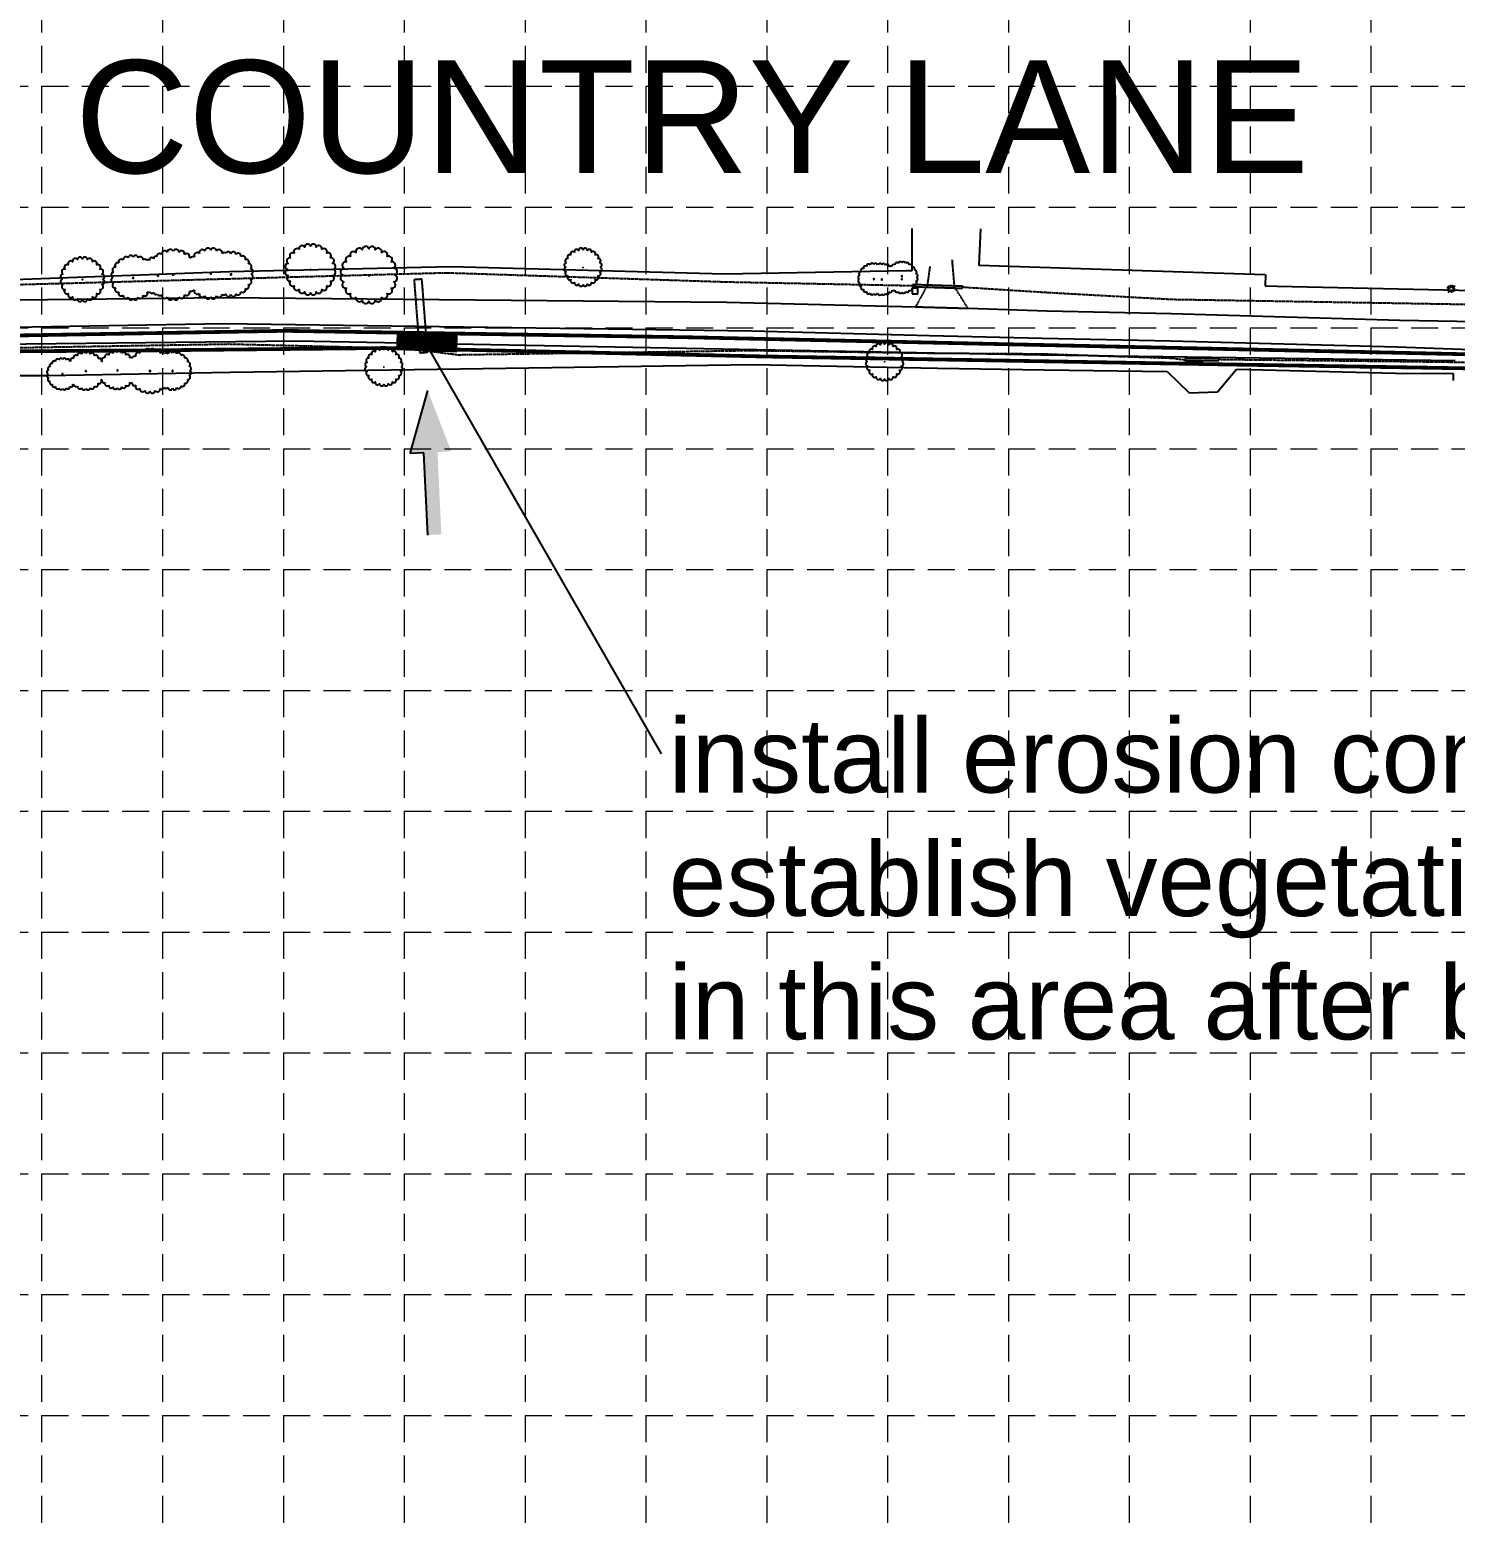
# Model space of a CAD drawing. Header units: inches. Extents: x 2602013 to 2607782, y 7036322 to 7039931.
# Drawn here: x 2603628 to 2604690, y 7037780 to 7038888 of the extents above; entities that cross this region are included whole.
import ezdxf

# ---------------------------------------------------------------- set-up
doc = ezdxf.new("R2010")
doc.units = ezdxf.units.IN
doc.header["$MEASUREMENT"] = 0
for name, pattern in [('DASHED', [0.8, 0.75, -0.05]), ('HIDDEN', [0.375, 0.25, -0.125]), ('SCREEK', [1.04, 0.9, -0.035, 0, -0.035, 0, -0.035, 0, -0.035])]:
    doc.linetypes.add(name, pattern=pattern)
for name, color, linetype in [('ARROWS', 252, 'Continuous'), ('DITCH', 7, 'SCREEK'), ('EASPH-PVMT', 7, 'Continuous'), ('EG-PVMT', 250, 'HIDDEN'), ('EPVMT', 8, 'DASHED'), ('EXSTSEW', 5, 'DASHED'), ('FENCE-CL', 252, 'CLF'), ('FENCEBW', 7, 'BWF'), ('GRID', 254, 'HIDDEN'), ('LIMITS OF DISTURBANCE', 1, 'HIDDEN'), ('PWAT', 4, 'Continuous'), ('SILT FENCE', 200, 'Continuous'), ('TREE', 250, 'Continuous'), ('TREET', 250, 'Continuous'), ('TREETXT', 7, 'Continuous')]:
    doc.layers.add(name, color=color, linetype=linetype)
doc.styles.get("Standard").update_dxf_attribs({"font": 'ARIAL.TTF'})
doc.linetypes.add('ASPH-E', pattern='A,0.45,-0.05,0.9,[138,ltypeshp.shx,S=0.013,R=0,X=0,Y=0],0.45', length=1.85)
doc.linetypes.add('ASPH-E2', pattern='A,0.45,-0.05,0.9,[138,ltypeshp.shx,S=-0.013,R=0,X=0,Y=0],0.45', length=1.85)
doc.linetypes.add('BWF', pattern='A,0.9,-0.05,[135,ltypeshp.shx,S=0.03,R=0,X=0,Y=0],-0.05', length=1)
doc.linetypes.add('CHAINLINK_2', pattern='A,0.75,-0.0325,[133,AECCLAND,S=0.0325,R=0,X=-0.0325,Y=0],-0.0325,0.5', length=1.315)
doc.linetypes.add('CLF', pattern='A,0.87,-0.04,[133,ltypeshp.shx,S=0.025,R=0,X=0,Y=0],-0.09', length=1)

# ---------------------------------------------------------------- blocks, each defined once
blk = doc.blocks.new('treet')
at = {"layer": 'TREET', "const_width": 0.5}
blk.add_lwpolyline([(-0.25, 0, 1), (0.25, 0, 1)], format="xyb", close=True, dxfattribs=at)
blk = doc.blocks.new('A$C33723172')
at = {"layer": 'ARROWS', "color": 7}
for p, q in [((11.14, 24.49), (5.46, 10.23)), ((7.83, 9.28), (0, 0)), ((5.46, 10.23), (7.83, 9.28))]:
    blk.add_line(p, q, dxfattribs=at)
for points in [[(11.14, 24.49), (8.77, 25.44), (5.46, 10.23), (3.08, 11.17)], [(0.7, 12.12), (7.83, 9.28), (0, 0), (7.83, 9.28)]]:
    blk.add_solid(points, dxfattribs=at)

msp = doc.modelspace()

# ---------------------------------------------------------------- linework, layer by layer
at = {"layer": 'DITCH'}
for p, q in [((2603597.7, 7038698), (2603775.9, 7038702.9)), ((2603775.9, 7038702.9), (2603901.6, 7038706.4)), ((2603901.6, 7038706.4), (2603938.5, 7038707.4)), ((2603938.5, 7038707.4), (2604146, 7038700.6)), ((2604146, 7038700.6), (2604285.6, 7038697.8)), ((2604322.9, 7038696.8), (2604329.3, 7038696.3)), ((2604329.3, 7038696.3), (2604386.3, 7038692.7)), ((2604386.3, 7038692.7), (2604478.8, 7038687.6)), ((2604478.8, 7038687.6), (2604702.6, 7038683.8)), ((2603450.9, 7038648.7), (2603776.2, 7038654.3)), ((2603776.2, 7038654.3), (2603908.6, 7038651.1)), ((2603908.6, 7038651.1), (2603947.4, 7038646.3)), ((2603947.4, 7038646.3), (2604166.1, 7038649.5)), ((2604166.1, 7038649.5), (2604301.2, 7038647.5)), ((2604301.2, 7038647.5), (2604381.4, 7038647)), ((2604381.4, 7038647), (2604478.2, 7038643.8)), ((2604478.2, 7038643.8), (2604488.5, 7038642.6)), ((2604513.8, 7038642.9), (2604515.5, 7038642.8)), ((2604515.5, 7038642.8), (2604645.7, 7038641.4)), ((2604645.7, 7038641.4), (2604756.2, 7038639.9))]:
    msp.add_line(p, q, dxfattribs=at)
at = {"layer": 'EASPH-PVMT', "linetype": 'ASPH-E2'}
for p, q in [((2603619.5, 7038687.2), (2603772.5, 7038688.9)), ((2603772.5, 7038688.9), (2604147.3, 7038685.4)), ((2604147.3, 7038685.4), (2604287.9, 7038682)), ((2604287.9, 7038682), (2604327, 7038680.9)), ((2604327, 7038680.9), (2604385.8, 7038679.1)), ((2604385.8, 7038679.1), (2604478.5, 7038677.1)), ((2604478.5, 7038677.1), (2604648.6, 7038672)), ((2604648.6, 7038672), (2604705.2, 7038671))]:
    msp.add_line(p, q, dxfattribs=at)
at = {"layer": 'EASPH-PVMT', "linetype": 'ASPH-E'}
for p, q in [((2603615.7, 7038666.9), (2603772.5, 7038669.6)), ((2603772.5, 7038669.6), (2604166, 7038664.2)), ((2604166, 7038664.2), (2604298.3, 7038660.6)), ((2604298.3, 7038660.6), (2604382.3, 7038658.7)), ((2604382.3, 7038658.7), (2604477.9, 7038656.6)), ((2604477.9, 7038656.6), (2604646.5, 7038652.1)), ((2604646.5, 7038652.1), (2604753.8, 7038648.2))]:
    msp.add_line(p, q, dxfattribs=at)
at = {"layer": 'EG-PVMT'}
for p, q in [((2604298.6, 7038712), (2604296.6, 7038697.7)), ((2604317, 7038696.8), (2604315.3, 7038716.9)), ((2604296.6, 7038697.7), (2604287.9, 7038682)), ((2604327, 7038680.9), (2604317, 7038696.8)), ((2604287.9, 7038682), (2604327, 7038680.9))]:
    msp.add_line(p, q, dxfattribs=at)
at = {"layer": 'EPVMT', "color": 7}
for p, q in [((2604289.6, 7038695.9), (2604285.4, 7038695.9)), ((2604285.4, 7038695.9), (2604285.4, 7038691.7)), ((2604285.4, 7038691.7), (2604289.6, 7038691.7)), ((2604289.6, 7038691.7), (2604289.6, 7038695.9))]:
    msp.add_line(p, q, dxfattribs=at)
at = {"layer": 'EXSTSEW'}
for p, q in [((2603914.7, 7038702.4), (2603920.3, 7038702.8)), ((2603918.9, 7038647.5), (2603914.7, 7038702.4)), ((2603924.5, 7038647.9), (2603920.3, 7038702.8)), ((2604285.6, 7038698.7), (2604322.9, 7038697.5)), ((2604285.6, 7038698.7), (2604285.6, 7038697)), ((2604285.6, 7038697), (2604322.9, 7038695.8)), ((2604322.9, 7038697.5), (2604322.9, 7038695.8)), ((2603924.5, 7038647.9), (2603918.9, 7038647.5)), ((2604488.4, 7038643.4), (2604513.8, 7038643.8)), ((2604488.5, 7038641.7), (2604488.4, 7038643.4)), ((2604513.8, 7038643.8), (2604513.8, 7038642)), ((2604488.5, 7038641.7), (2604513.8, 7038642))]:
    msp.add_line(p, q, dxfattribs=at)
at = {"layer": 'FENCE-CL', "linetype": 'CHAINLINK_2', "ltscale": 0.8}
for p, q in [((2604285.5, 7038709), (2604285.5, 7038740.4)), ((2604336.2, 7038740), (2604335, 7038713.1)), ((2604281.1, 7038709), (2604285.5, 7038709)), ((2604335, 7038713.1), (2604548, 7038706))]:
    msp.add_line(p, q, dxfattribs=at)
at = {"layer": 'FENCEBW'}
for p, q in [((2603777, 7038708.3), (2603942, 7038711.9)), ((2603942, 7038711.9), (2604145.6, 7038706.5)), ((2604145.6, 7038706.5), (2604281.1, 7038709)), ((2603594, 7038701.6), (2603777, 7038708.3)), ((2604548.6, 7038706), (2604548.4, 7038697.7)), ((2604548.4, 7038697.7), (2604557.2, 7038697.3)), ((2604557.2, 7038697.3), (2605063.4, 7038686.7)), ((2603641.4, 7038630.8), (2603777.8, 7038633.3)), ((2603777.8, 7038633.3), (2604017, 7038636.9)), ((2604017, 7038636.9), (2604166.4, 7038639.1)), ((2604166.4, 7038639.1), (2604304.6, 7038636.3)), ((2604304.6, 7038636.3), (2604383.7, 7038635)), ((2604383.7, 7038635), (2604475.4, 7038633.8)), ((2604475.4, 7038633.8), (2604491.7, 7038617.8)), ((2604512.8, 7038618.7), (2604527, 7038635.5)), ((2604527, 7038635.5), (2604645.3, 7038632.6)), ((2604645.3, 7038632.6), (2604688.3, 7038632.4)), ((2604688.3, 7038632.4), (2604688.4, 7038627.1)), ((2603452.8, 7038630.5), (2603641.4, 7038630.8)), ((2604491.7, 7038617.8), (2604512.8, 7038618.7))]:
    msp.add_line(p, q, dxfattribs=at)
at = {"layer": 'GRID', "color": 252, "linetype": 'HIDDEN', "lineweight": 0, "ltscale": 80}
for p, q in [((2603637.1, 7039836.3), (2603637.1, 7036685.9)), ((2603727.1, 7039836.3), (2603727.1, 7036685.9)), ((2603817.1, 7039836.3), (2603817.1, 7036685.9)), ((2603907.1, 7039836.3), (2603907.1, 7036685.9)), ((2603997.1, 7039836.3), (2603997.1, 7036685.9)), ((2604087.1, 7039836.3), (2604087.1, 7036685.9)), ((2604177.1, 7039836.3), (2604177.1, 7036685.9)), ((2604267.1, 7039836.3), (2604267.1, 7036685.9)), ((2604357.1, 7039836.3), (2604357.1, 7036685.9)), ((2604447.1, 7039836.3), (2604447.1, 7036685.9)), ((2604537.1, 7039836.3), (2604537.1, 7036685.9)), ((2604627.1, 7039836.3), (2604627.1, 7036685.9)), ((2602107.1, 7038846.3), (2607687.1, 7038846.3)), ((2602107.1, 7038756.3), (2607687.1, 7038756.3)), ((2602107.1, 7038666.3), (2607687.1, 7038666.3)), ((2602107.1, 7038576.3), (2607687.1, 7038576.3)), ((2602107.1, 7038486.3), (2607687.1, 7038486.3)), ((2602107.1, 7038396.3), (2607687.1, 7038396.3)), ((2602107.1, 7038306.3), (2607687.1, 7038306.3)), ((2602107.1, 7038216.3), (2607687.1, 7038216.3)), ((2602107.1, 7038126.3), (2607687.1, 7038126.3)), ((2602107.1, 7038036.3), (2607687.1, 7038036.3)), ((2602107.1, 7037946.3), (2607687.1, 7037946.3)), ((2602107.1, 7037856.3), (2607687.1, 7037856.3))]:
    msp.add_line(p, q, dxfattribs=at)
at = {"layer": 'LIMITS OF DISTURBANCE', "ltscale": 30, "const_width": 2.8}
for points in [[(2605500.9, 7038638.9), (2605008.9, 7038644.2), (2605006.6, 7038647.6), (2604974.7, 7038648.4), (2604967.5, 7038644.6), (2604783.6, 7038645.5), (2604782.1, 7038647.4), (2604752.9, 7038648.3), (2604750.5, 7038645.5), (2604118, 7038659.3), (2603818.1, 7038664.1), (2603491.5, 7038658.4)], [(2603258.4, 7038646.2), (2603723.4, 7038649.6), (2603892.1, 7038651.3), (2604174.9, 7038645), (2604523, 7038639), (2604756.3, 7038635.2), (2604759.2, 7038622.6), (2604779.1, 7038623.4), (2604779.9, 7038636.1), (2604974.1, 7038634.4), (2604981.3, 7038624.7), (2604999.8, 7038627.2), (2605009.1, 7038634.4), (2605499, 7038628.6)]]:
    msp.add_lwpolyline(points, dxfattribs=at)
at = {"layer": 'PWAT', "color": 4, "linetype": 'Continuous', "lineweight": 25}
for p, q in [((2602309.9, 7038639.2), (2603826.5, 7038656.7)), ((2603826.5, 7038656.7), (2604381.2, 7038646.1)), ((2604381.2, 7038646.1), (2604689.9, 7038642))]:
    msp.add_line(p, q, dxfattribs=at)
at = {"layer": 'TREE'}
for points in [[(2603854.4, 7038709.8, 0.836526), (2603853.8, 7038714.3, 0.836526), (2603852.1, 7038718.5, 0.836526), (2603849.4, 7038722, 0.836526), (2603845.8, 7038724.8, 0.836526), (2603841.6, 7038726.5, 0.832239), (2603837.3, 7038727.2, 0.832239), (2603832.9, 7038726.5, 0.836526), (2603828.8, 7038724.8, 0.836526), (2603825.2, 7038722, 0.836526), (2603822.4, 7038718.5, 0.836526), (2603820.7, 7038714.3, 0.836526), (2603820.1, 7038709.8, 0.836526), (2603820.7, 7038705.3, 0.836526), (2603822.4, 7038701.2, 0.836526), (2603825.2, 7038697.6, 0.836526), (2603828.8, 7038694.8, 0.836526), (2603832.9, 7038693.1, 0.832239), (2603837.3, 7038692.4, 0.832239), (2603841.6, 7038693.1, 0.836526), (2603845.8, 7038694.8, 0.836526), (2603849.4, 7038697.6, 0.836526), (2603852.1, 7038701.2, 0.836526), (2603853.8, 7038705.3, 0.836526)], [(2603900.1, 7038705.7, 0.836526), (2603899.4, 7038710.7, 0.836526), (2603897.5, 7038715.4, 0.836526), (2603894.4, 7038719.4, 0.836526), (2603890.3, 7038722.5, 0.836526), (2603885.6, 7038724.5, 0.832239), (2603880.8, 7038725.2, 0.832239), (2603875.9, 7038724.5, 0.836526), (2603871.2, 7038722.5, 0.836526), (2603867.2, 7038719.4, 0.836526), (2603864.1, 7038715.4, 0.836526), (2603862.2, 7038710.7, 0.836526), (2603861.5, 7038705.7, 0.836526), (2603862.2, 7038700.6, 0.836526), (2603864.1, 7038695.9, 0.836526), (2603867.2, 7038691.9, 0.836526), (2603871.2, 7038688.8, 0.836526), (2603875.9, 7038686.9, 0.832239), (2603880.8, 7038686.1, 0.832239), (2603885.6, 7038686.9, 0.836526), (2603890.3, 7038688.8, 0.836526), (2603894.4, 7038691.9, 0.836526), (2603897.5, 7038695.9, 0.836526), (2603899.4, 7038700.6, 0.836526)], [(2604053.1, 7038711.5, 0.836526), (2604052.7, 7038714.8, 0.836526), (2604051.4, 7038717.9, 0.836526), (2604049.3, 7038720.6, 0.836526), (2604046.6, 7038722.7, 0.836526), (2604043.5, 7038724, 0.832239), (2604040.3, 7038724.5, 0.832239), (2604037, 7038724, 0.836526), (2604033.9, 7038722.7, 0.836526), (2604031.2, 7038720.6, 0.836526), (2604029.1, 7038717.9, 0.836526), (2604027.8, 7038714.8, 0.836526), (2604027.4, 7038711.5, 0.836526), (2604027.8, 7038708.1, 0.836526), (2604029.1, 7038705, 0.836526), (2604031.2, 7038702.3, 0.836526), (2604033.9, 7038700.2, 0.836526), (2604037, 7038698.9, 0.832239), (2604040.3, 7038698.4, 0.832239), (2604043.5, 7038698.9, 0.836526), (2604046.6, 7038700.2, 0.836526), (2604049.3, 7038702.3, 0.836526), (2604051.4, 7038705, 0.836526), (2604052.7, 7038708.1, 0.836526)], [(2603682.5, 7038702.5, 0.836526), (2603682, 7038706.4, 0.836526), (2603680.5, 7038710.1, 0.836526), (2603678.1, 7038713.2, 0.836526), (2603674.9, 7038715.6, 0.836526), (2603671.3, 7038717.1, 0.832239), (2603667.5, 7038717.7, 0.832239), (2603663.7, 7038717.1, 0.836526), (2603660.1, 7038715.6, 0.836526), (2603656.9, 7038713.2, 0.836526), (2603654.5, 7038710.1, 0.836526), (2603653, 7038706.4, 0.836526), (2603652.5, 7038702.5, 0.836526), (2603653, 7038698.6, 0.836526), (2603654.5, 7038694.9, 0.836526), (2603656.9, 7038691.8, 0.836526), (2603660.1, 7038689.4, 0.836526), (2603663.7, 7038687.9, 0.832239), (2603667.5, 7038687.2, 0.832239), (2603671.3, 7038687.9, 0.836526), (2603674.9, 7038689.4, 0.836526), (2603678.1, 7038691.8, 0.836526), (2603680.5, 7038694.9, 0.836526), (2603682, 7038698.6, 0.836526)], [(2604277.7, 7038641.2, 0.836526), (2604277.3, 7038644.5, 0.836526), (2604276, 7038647.6, 0.836526), (2604273.9, 7038650.3, 0.836526), (2604271.3, 7038652.4, 0.836526), (2604268.1, 7038653.7, 0.832239), (2604264.9, 7038654.2, 0.832239), (2604261.6, 7038653.7, 0.836526), (2604258.5, 7038652.4, 0.836526), (2604255.8, 7038650.3, 0.836526), (2604253.8, 7038647.6, 0.836526), (2604252.5, 7038644.5, 0.836526), (2604252, 7038641.2, 0.836526), (2604252.5, 7038637.8, 0.836526), (2604253.8, 7038634.7, 0.836526), (2604255.8, 7038632, 0.836526), (2604258.5, 7038629.9, 0.836526), (2604261.6, 7038628.6, 0.832239), (2604264.9, 7038628.1, 0.832239), (2604268.1, 7038628.6, 0.836526), (2604271.3, 7038629.9, 0.836526), (2604273.9, 7038632, 0.836526), (2604276, 7038634.7, 0.836526), (2604277.3, 7038637.8, 0.836526)], [(2603904.8, 7038637.3, 0.836526), (2603904.3, 7038640.6, 0.836526), (2603903, 7038643.7, 0.836526), (2603901, 7038646.4, 0.836526), (2603898.3, 7038648.5, 0.836526), (2603895.2, 7038649.8, 0.832239), (2603891.9, 7038650.3, 0.832239), (2603888.7, 7038649.8, 0.836526), (2603885.5, 7038648.5, 0.836526), (2603882.9, 7038646.4, 0.836526), (2603880.8, 7038643.7, 0.836526), (2603879.5, 7038640.6, 0.836526), (2603879.1, 7038637.3, 0.836526), (2603879.5, 7038633.9, 0.836526), (2603880.8, 7038630.8, 0.836526), (2603882.9, 7038628.1, 0.836526), (2603885.5, 7038626, 0.836526), (2603888.7, 7038624.7, 0.832239), (2603891.9, 7038624.2, 0.832239), (2603895.2, 7038624.7, 0.836526), (2603898.3, 7038626, 0.836526), (2603901, 7038628.1, 0.836526), (2603903, 7038630.8, 0.836526), (2603904.3, 7038633.9, 0.836526)]]:
    msp.add_lwpolyline(points, format="xyb", close=True, dxfattribs=at)
msp.add_lwpolyline([(2604688, 7038697.7), (2604688, 7038697.7), (2604687.9, 7038697.7), (2604687.9, 7038697.5), (2604687.8, 7038697.4), (2604687.8, 7038697.2), (2604687.8, 7038697), (2604687.8, 7038696.9), (2604687.9, 7038696.8), (2604688, 7038696.8), (2604688.2, 7038696.8), (2604688.5, 7038696.9), (2604688.7, 7038697), (2604689, 7038697.1), (2604689.2, 7038697.2), (2604689.3, 7038697.3), (2604689.3, 7038697.3), (2604689.3, 7038697.2), (2604689.1, 7038697.1), (2604688.9, 7038697), (2604688.7, 7038696.8), (2604688.4, 7038696.6), (2604688.2, 7038696.4), (2604688, 7038696.2), (2604688, 7038696.1), (2604688, 7038696), (2604688.1, 7038695.9), (2604688.3, 7038695.8), (2604688.5, 7038695.8), (2604688.7, 7038695.7), (2604688.9, 7038695.7), (2604689.1, 7038695.7), (2604689.2, 7038695.7), (2604689.2, 7038695.6), (2604689.2, 7038695.6), (2604689.1, 7038695.5), (2604689, 7038695.5), (2604688.9, 7038695.4), (2604688.8, 7038695.3), (2604688.7, 7038695.2), (2604688.7, 7038695.1), (2604688.8, 7038695), (2604688.9, 7038694.8), (2604689.1, 7038694.7), (2604689.3, 7038694.6), (2604689.5, 7038694.5), (2604689.6, 7038694.4), (2604689.7, 7038694.3), (2604689.8, 7038694.2), (2604689.7, 7038694.2), (2604689.6, 7038694.2), (2604689.4, 7038694.2), (2604689.1, 7038694.2), (2604688.9, 7038694.3), (2604688.7, 7038694.3), (2604688.5, 7038694.2), (2604688.3, 7038694.2), (2604688.2, 7038694.1), (2604688.2, 7038694), (2604688.2, 7038693.9), (2604688.2, 7038693.8), (2604688.2, 7038693.7), (2604688.3, 7038693.6), (2604688.3, 7038693.5), (2604688.3, 7038693.5), (2604688.2, 7038693.5), (2604688.1, 7038693.6), (2604687.9, 7038693.7), (2604687.7, 7038693.8), (2604687.6, 7038693.9), (2604687.4, 7038694), (2604687.2, 7038694.1), (2604687.1, 7038694.1), (2604687.1, 7038694), (2604687, 7038693.9), (2604687, 7038693.7), (2604687, 7038693.5), (2604687.1, 7038693.4), (2604687.1, 7038693.2), (2604687.1, 7038693.1), (2604687.1, 7038693), (2604687, 7038693), (2604687, 7038693.1), (2604686.9, 7038693.2), (2604686.7, 7038693.3), (2604686.6, 7038693.5), (2604686.5, 7038693.6), (2604686.3, 7038693.6), (2604686.1, 7038693.7), (2604685.9, 7038693.6), (2604685.7, 7038693.5), (2604685.5, 7038693.4), (2604685.3, 7038693.3), (2604685.1, 7038693.1), (2604685, 7038693), (2604684.9, 7038693), (2604684.9, 7038693), (2604685, 7038693.1), (2604685, 7038693.2), (2604685.1, 7038693.4), (2604685.3, 7038693.7), (2604685.4, 7038693.9), (2604685.4, 7038694.1), (2604685.4, 7038694.4), (2604685.4, 7038694.5), (2604685.2, 7038694.6), (2604685, 7038694.7), (2604684.8, 7038694.7), (2604684.5, 7038694.7), (2604684.2, 7038694.7), (2604684, 7038694.7), (2604683.8, 7038694.7), (2604683.8, 7038694.7), (2604683.8, 7038694.8), (2604683.9, 7038694.9), (2604684.1, 7038695), (2604684.3, 7038695.1), (2604684.5, 7038695.3), (2604684.6, 7038695.4), (2604684.8, 7038695.6), (2604684.8, 7038695.8), (2604684.8, 7038695.9), (2604684.7, 7038696.1), (2604684.6, 7038696.2), (2604684.4, 7038696.3), (2604684.3, 7038696.4), (2604684.2, 7038696.5), (2604684.1, 7038696.5), (2604684.1, 7038696.5), (2604684.3, 7038696.4), (2604684.5, 7038696.4), (2604684.7, 7038696.3), (2604685, 7038696.2), (2604685.3, 7038696.1), (2604685.5, 7038696), (2604685.8, 7038696), (2604685.9, 7038696.1), (2604685.9, 7038696.2), (2604685.9, 7038696.3), (2604685.8, 7038696.5), (2604685.6, 7038696.7), (2604685.5, 7038696.9), (2604685.3, 7038697.1), (2604685.2, 7038697.3), (2604685.1, 7038697.4), (2604685.1, 7038697.4), (2604685.2, 7038697.3), (2604685.3, 7038697.3), (2604685.4, 7038697.2), (2604685.6, 7038697.1), (2604685.7, 7038697), (2604685.9, 7038696.9), (2604686.1, 7038697), (2604686.2, 7038697), (2604686.3, 7038697.2), (2604686.4, 7038697.3), (2604686.4, 7038697.5), (2604686.5, 7038697.7), (2604686.5, 7038697.8), (2604686.5, 7038697.9), (2604686.5, 7038697.9), (2604686.5, 7038697.8), (2604686.5, 7038697.6), (2604686.6, 7038697.4), (2604686.6, 7038697.2), (2604686.6, 7038697), (2604686.7, 7038696.8), (2604686.8, 7038696.6), (2604686.9, 7038696.6), (2604687, 7038696.6), (2604687.2, 7038696.7), (2604687.4, 7038696.9), (2604687.5, 7038697.1), (2604687.7, 7038697.3), (2604687.8, 7038697.5), (2604687.9, 7038697.7)], close=True, dxfattribs=at)
for centre, radius, start, end in [((2603703.4, 7038718.3), 1.95, 19.6614, 178.7355), ((2603707.1, 7038718.3), 1.95, 1.2645, 160.3386), ((2603725, 7038719.3), 2.29, 47.6733, 175.2317), ((2603728.8, 7038721.4), 2.29, 32.6733, 192.3267), ((2603732.9, 7038722.6), 2.23, 19.6614, 178.7355), ((2603737.1, 7038722.6), 2.23, 1.2645, 160.3386), ((2603741.3, 7038721.4), 2.29, 347.6733, 147.3267), ((2603745.1, 7038719.3), 2.29, 332.6733, 132.3267), ((2603753, 7038720.1), 2.29, 47.6733, 207.3267), ((2603756.8, 7038722.3), 2.29, 32.6733, 192.3267), ((2603760.9, 7038723.5), 2.23, 19.6614, 178.7355), ((2603765.1, 7038723.5), 2.23, 1.2645, 160.3386), ((2603769.3, 7038722.3), 2.29, 347.6733, 147.3267), ((2603773.1, 7038720.1), 2.29, 50.299, 132.3267), ((2603776.2, 7038720.9), 1.95, 19.6614, 149.3953), ((2603779.9, 7038720.9), 1.95, 1.2645, 160.3386), ((2603783.5, 7038719.9), 2.01, 347.6733, 147.3267), ((2603786.9, 7038717.9), 2.01, 332.6733, 132.3267), ((2603691.8, 7038709.4), 2.01, 77.6733, 237.3267), ((2603693.7, 7038712.7), 2.01, 62.6733, 222.3267), ((2603696.4, 7038715.4), 2.01, 47.6733, 207.3267), ((2603699.8, 7038717.3), 2.01, 32.6733, 192.3267), ((2603710.7, 7038717.3), 2.01, 347.6733, 147.3267), ((2603714, 7038715.4), 2.01, 45.0203, 132.3267), ((2603716.3, 7038715.3), 1.72, 47.6733, 119.4558), ((2603719.1, 7038716.9), 1.72, 32.6733, 192.3267), ((2603722.2, 7038717.8), 1.67, 74.1403, 178.7355), ((2603748.2, 7038716.2), 2.29, 91.5852, 117.3267), ((2603749.9, 7038717), 2.29, 62.6733, 141.9157), ((2603789.6, 7038715.2), 2.01, 317.6733, 117.3267), ((2603791.5, 7038711.9), 2.01, 302.6733, 102.3267), ((2603792.5, 7038708.2), 2.01, 287.6733, 87.3267), ((2604248.6, 7038709.1), 1.43, 62.6733, 222.3267), ((2604250.5, 7038711), 1.43, 47.6733, 207.3267), ((2604252.9, 7038712.4), 1.43, 32.6733, 192.3267), ((2604255.5, 7038713.1), 1.39, 19.6614, 178.7355), ((2604258.1, 7038713.1), 1.39, 1.2645, 160.3386), ((2604260.7, 7038712.4), 1.43, 99.1519, 147.3267), ((2604261.5, 7038712.9), 1.39, 19.6614, 138.5707), ((2604264.1, 7038712.9), 1.39, 1.2645, 160.3386), ((2604266.7, 7038712.1), 1.43, 347.6733, 147.3267), ((2604269.1, 7038710.8), 1.43, 45.7473, 132.3267), ((2603690.8, 7038705.7), 2.01, 92.6733, 252.3267), ((2603690.8, 7038701.8), 2.01, 107.6733, 267.3267), ((2603691.8, 7038698.1), 2.01, 122.6733, 282.3267), ((2603789.6, 7038697.4), 2.01, 242.6733, 42.3267), ((2603791.5, 7038700.7), 2.01, 257.6733, 57.3267), ((2603792.5, 7038704.4), 2.01, 272.6733, 72.3267), ((2604246.5, 7038704.1), 1.43, 92.6733, 252.3267), ((2604246.5, 7038701.3), 1.43, 107.6733, 267.3267), ((2604247.2, 7038706.7), 1.43, 77.6733, 237.3267), ((2604247.2, 7038698.7), 1.43, 122.6733, 282.3267), ((2603693.7, 7038694.8), 2.01, 137.6733, 297.3267), ((2603696.4, 7038692.1), 2.01, 152.6733, 312.3267), ((2603699.8, 7038690.2), 2.01, 167.6733, 327.3267), ((2603703.4, 7038689.2), 1.95, 181.2645, 340.3386), ((2603707.1, 7038689.2), 1.95, 199.6614, 358.7355), ((2603710.7, 7038690.2), 2.01, 212.6733, 12.3267), ((2603714, 7038692.1), 2.01, 227.6733, 27.3267), ((2603716.7, 7038694.8), 2.01, 242.6733, 294.6842), ((2603719.1, 7038693.7), 1.72, 204.8436, 327.3267), ((2603722.2, 7038692.8), 1.67, 181.2645, 300.196), ((2603725, 7038692.7), 2.29, 213.9885, 312.3267), ((2603728.8, 7038690.5), 2.29, 167.6733, 327.3267), ((2603732.9, 7038689.3), 2.23, 181.2645, 340.3386), ((2603737.1, 7038689.3), 2.23, 199.6614, 358.7355), ((2603741.3, 7038690.5), 2.29, 212.6733, 12.3267), ((2603745.1, 7038692.7), 2.29, 227.6733, 27.3267), ((2603748.2, 7038695.8), 2.29, 242.6733, 321.9157), ((2603749.9, 7038696.6), 2.29, 271.5852, 297.3267), ((2603753, 7038693.6), 2.29, 152.6733, 312.3267), ((2603756.8, 7038691.4), 2.29, 167.6733, 327.3267), ((2603760.9, 7038690.2), 2.23, 181.2645, 340.3386), ((2603765.1, 7038690.2), 2.23, 199.6614, 358.7355), ((2603769.3, 7038691.4), 2.29, 212.6733, 352.071), ((2603772.6, 7038692.8), 2.01, 239.5173, 327.3267), ((2603776.2, 7038691.7), 1.95, 181.2645, 340.3386), ((2603779.9, 7038691.7), 1.95, 199.6614, 358.7355), ((2603783.5, 7038692.8), 2.01, 212.6733, 12.3267), ((2603786.9, 7038694.7), 2.01, 227.6733, 27.3267), ((2604248.6, 7038696.3), 1.43, 137.6733, 297.3267), ((2604250.5, 7038694.4), 1.43, 152.6733, 312.3267), ((2604252.9, 7038693), 1.43, 167.6733, 327.3267), ((2604255.5, 7038692.3), 1.39, 181.2645, 340.3386), ((2604258.1, 7038692.3), 1.39, 199.6614, 358.7355), ((2604260.7, 7038693), 1.43, 212.6733, 248.0795), ((2604261.5, 7038692), 1.39, 194.0054, 340.3386), ((2604264.1, 7038692), 1.39, 199.6614, 358.7355), ((2604266.7, 7038692.8), 1.43, 212.6733, 12.3267), ((2604269.1, 7038694.1), 1.43, 227.6733, 14.2385), ((2603648.8, 7038641.6), 1.43, 32.6733, 192.3267), ((2603651.4, 7038642.3), 1.39, 19.6614, 178.7355), ((2603654, 7038642.3), 1.39, 1.2645, 160.3386), ((2603656.6, 7038641.6), 1.43, 347.6733, 147.3267), ((2603660.2, 7038641.9), 1.72, 62.6733, 189.8679), ((2603662.6, 7038644.2), 1.72, 47.6733, 207.3267), ((2603665.4, 7038645.8), 1.72, 32.6733, 192.3267), ((2603668.5, 7038646.7), 1.67, 19.6614, 178.7355), ((2603671.7, 7038646.7), 1.67, 1.2645, 160.3386), ((2603674.8, 7038645.8), 1.72, 347.6733, 147.3267), ((2603677.6, 7038644.2), 1.72, 332.6733, 132.3267), ((2603680, 7038641.9), 1.72, 340.1846, 117.3267), ((2603683.6, 7038642.4), 1.72, 62.6733, 222.3267), ((2603685.9, 7038644.8), 1.72, 47.6733, 207.3267), ((2603688.8, 7038646.4), 1.72, 32.6733, 192.3267), ((2603691.9, 7038647.3), 1.67, 19.6614, 178.7355), ((2603695, 7038647.3), 1.67, 1.2645, 160.3386), ((2603698.2, 7038646.4), 1.72, 347.6733, 147.3267), ((2603701, 7038644.8), 1.72, 332.6733, 132.3267), ((2603703.3, 7038642.4), 1.72, 51.7885, 117.3267), ((2603706.3, 7038643.2), 2.01, 62.6733, 161.8992), ((2603709, 7038645.9), 2.01, 47.6733, 207.3267), ((2603712.3, 7038647.8), 2.01, 32.6733, 192.3267), ((2603715.9, 7038648.8), 1.95, 19.6614, 178.7355), ((2603719.6, 7038648.8), 1.95, 1.2645, 160.3386), ((2603723.3, 7038647.8), 2.01, 347.6733, 147.3267), ((2603726.6, 7038645.9), 2.01, 29.5687, 132.3267), ((2603729.8, 7038646), 1.72, 32.6733, 150.237), ((2603732.9, 7038646.9), 1.67, 19.6614, 178.7355), ((2603736.1, 7038646.9), 1.67, 1.2645, 160.3386), ((2603739.2, 7038646), 1.72, 347.6733, 147.3267), ((2603742, 7038644.4), 1.72, 332.6733, 132.3267), ((2603744.4, 7038642), 1.72, 317.6733, 117.3267), ((2603642.4, 7038633.3), 1.43, 92.6733, 252.3267), ((2603642.4, 7038630.5), 1.43, 107.6733, 267.3267), ((2603643.1, 7038635.9), 1.43, 77.6733, 237.3267), ((2603644.5, 7038638.3), 1.43, 62.6733, 222.3267), ((2603646.4, 7038640.2), 1.43, 47.6733, 207.3267), ((2603659, 7038640.2), 1.43, 108.3477, 132.3267), ((2603682, 7038639.6), 1.72, 77.6733, 103.4147), ((2603746, 7038639.2), 1.72, 302.6733, 102.3267), ((2603746.8, 7038636), 1.72, 287.6733, 87.3267), ((2603746.8, 7038632.8), 1.72, 272.6733, 72.3267), ((2603643.1, 7038627.9), 1.43, 122.6733, 282.3267), ((2603644.5, 7038625.5), 1.43, 137.6733, 297.3267), ((2603646.4, 7038623.6), 1.43, 152.6733, 312.3267), ((2603648.8, 7038622.2), 1.43, 167.6733, 327.3267), ((2603651.4, 7038621.5), 1.39, 181.2645, 340.3386), ((2603654, 7038621.5), 1.39, 199.6614, 358.7355), ((2603656.6, 7038622.2), 1.43, 212.6733, 12.3267), ((2603659, 7038623.6), 1.43, 227.6733, 27.3267), ((2603660.9, 7038625.5), 1.43, 242.6733, 266.6553), ((2603662.6, 7038624.2), 1.72, 185.0728, 312.3267), ((2603665.4, 7038622.6), 1.72, 167.6733, 327.3267), ((2603668.5, 7038621.7), 1.67, 181.2645, 340.3386), ((2603671.7, 7038621.7), 1.67, 199.6614, 358.7355), ((2603674.8, 7038622.6), 1.72, 212.6733, 12.3267), ((2603677.6, 7038624.2), 1.72, 227.6733, 27.3267), ((2603680, 7038626.6), 1.72, 242.6733, 42.3267), ((2603681.6, 7038629.4), 1.72, 257.6733, 283.4147), ((2603683.6, 7038627.1), 1.72, 160.1846, 297.3267), ((2603685.9, 7038624.8), 1.72, 152.6733, 312.3267), ((2603688.8, 7038623.2), 1.72, 167.6733, 327.3267), ((2603691.9, 7038622.3), 1.67, 181.2645, 340.3386), ((2603695, 7038622.3), 1.67, 199.6614, 358.7355), ((2603698.2, 7038623.2), 1.72, 212.6733, 12.3267), ((2603701, 7038624.8), 1.72, 227.6733, 27.3267), ((2603703.3, 7038627.1), 1.72, 242.6733, 305.9934), ((2603706.3, 7038625.3), 2.01, 167.681, 297.3267), ((2603709, 7038622.6), 2.01, 152.6733, 312.3267), ((2603712.3, 7038620.7), 2.01, 167.6733, 327.3267), ((2603723.3, 7038620.7), 2.01, 212.6733, 12.3267), ((2603726.6, 7038622.6), 2.01, 227.6733, 336.0662), ((2603729.8, 7038622.8), 1.72, 215.2679, 327.3267), ((2603732.9, 7038621.9), 1.67, 181.2645, 340.3386), ((2603736.1, 7038621.9), 1.67, 199.6614, 358.7355), ((2603739.2, 7038622.8), 1.72, 212.6733, 12.3267), ((2603742, 7038624.4), 1.72, 227.6733, 27.3267), ((2603744.4, 7038626.8), 1.72, 242.6733, 42.3267), ((2603746, 7038629.6), 1.72, 257.6733, 57.3267), ((2603715.9, 7038619.7), 1.95, 181.2645, 340.3386), ((2603719.6, 7038619.7), 1.95, 199.6614, 358.7355)]:
    msp.add_arc(centre, radius, start, end, dxfattribs=at)
for centre, major_axis, start_param, end_param in [((2604271.5, 7038712.1), (-1.01, 1.01), -1.524139, 1.033907), ((2604273.9, 7038713.5), (1.01, 1.01), 6.068043, 8.854522), ((2604276.5, 7038714.2), (-0.985, 0.985), 4.270146, 7.046514), ((2604279.1, 7038714.2), (0.985, 0.985), 5.519856, 8.296224), ((2604281.7, 7038713.5), (-1.01, 1.01), 3.711849, 6.498327), ((2604284.1, 7038712.1), (1.01, 1.01), 5.020846, 7.807324), ((2604286, 7038710.2), (1.01, 1.01), 4.759046, 7.545525), ((2604287.4, 7038707.8), (-1.01, 1.01), 2.926451, 5.712929), ((2604286, 7038697.5), (-1.01, 1.01), 1.879253, 4.665732), ((2604287.4, 7038699.8), (1.01, 1.01), 3.711849, 6.498327), ((2604288.1, 7038705.2), (1.01, 1.01), 4.235447, 7.021926), ((2604288.1, 7038702.5), (-1.01, 1.01), 2.402852, 5.18933), ((2604271.5, 7038695.5), (1.01, 1.01), 3.154636, 4.665732), ((2604273.9, 7038694.2), (-1.01, 1.01), 0.570256, 3.356735), ((2604276.5, 7038693.4), (0.985, 0.985), 2.378264, 5.154632), ((2604279.1, 7038693.4), (-0.985, 0.985), 1.128554, 3.904921), ((2604281.7, 7038694.2), (1.01, 1.01), 2.926451, 5.712929), ((2604284.1, 7038695.5), (-1.01, 1.01), 1.617454, 4.403932)]:
    msp.add_ellipse(centre, major_axis=major_axis, ratio=1, start_param=start_param, end_param=end_param, dxfattribs=at)
at = {"layer": 'TREET', "const_width": 0.933}
for points in [[(2603734.6, 7038705.8, 1), (2603735.5, 7038705.8, 1)], [(2603762.6, 7038706.6, 1), (2603763.5, 7038706.6, 1)]]:
    msp.add_lwpolyline(points, format="xyb", close=True, dxfattribs=at)
at = {"layer": 'TREET', "color": 84, "ltscale": 30, "const_width": 14}
msp.add_lwpolyline([(2603901.3, 7038656.7), (2603946.8, 7038655)], dxfattribs=at)
at = {"layer": 'TREET', "color": 0, "ltscale": 30}
msp.add_lwpolyline([(2603923, 7038655), (2604098.5, 7038349)], dxfattribs=at)
at = {"layer": 'TREET'}
for centre, major_axis, start_param, end_param in [((2603705.2, 7038703.6), (-0.289, 0.289), 3.926991, 7.068583), ((2603705.2, 7038703.6), (-0.289, 0.289), 0.785398, 3.926991), ((2603723.8, 7038705.2), (-0.247, 0.247), 3.926991, 7.068583), ((2603723.8, 7038705.2), (-0.247, 0.247), 0.785398, 3.926991), ((2603778.1, 7038706.1), (-0.289, 0.289), 3.926991, 7.068583), ((2603778.1, 7038706.1), (-0.289, 0.289), 0.785398, 3.926991), ((2604256.8, 7038702.6), (-0.206, 0.206), 3.926991, 7.068583), ((2604256.8, 7038702.6), (-0.206, 0.206), 0.785398, 3.926991), ((2604262.8, 7038702.3), (-0.206, 0.206), 3.926991, 7.068583), ((2604262.8, 7038702.3), (-0.206, 0.206), 0.785398, 3.926991), ((2604277.8, 7038704.9), (0.206, 0.206), 5.703332, 8.844925), ((2604277.8, 7038704.9), (0.206, 0.206), 2.561739, 5.703332), ((2604277.8, 7038702.5), (0.206, 0.206), 5.703332, 8.844925), ((2604277.8, 7038702.5), (0.206, 0.206), 2.561739, 5.703332), ((2603652.7, 7038631.8), (-0.206, 0.206), 3.926991, 7.068583), ((2603652.7, 7038631.8), (-0.206, 0.206), 0.785398, 3.926991), ((2603670.1, 7038634.1), (-0.247, 0.247), 3.926991, 7.068583), ((2603670.1, 7038634.1), (-0.247, 0.247), 0.785398, 3.926991), ((2603693.5, 7038634.6), (-0.247, 0.247), 3.926991, 7.068583), ((2603693.5, 7038634.6), (-0.247, 0.247), 0.785398, 3.926991), ((2603717.8, 7038634.1), (-0.289, 0.289), 3.926991, 7.068583), ((2603717.8, 7038634.1), (-0.289, 0.289), 0.785398, 3.926991), ((2603734.5, 7038634.2), (-0.247, 0.247), 3.926991, 7.068583), ((2603734.5, 7038634.2), (-0.247, 0.247), 0.785398, 3.926991)]:
    msp.add_ellipse(centre, major_axis=major_axis, ratio=1, start_param=start_param, end_param=end_param, dxfattribs=at)

# ---------------------------------------------------------------- block references
at = {"layer": 'SILT FENCE', "color": 0, "ltscale": 30, "xscale": 3.9999999976535, "yscale": 4.000000001862645, "zscale": 4, "rotation": 204.4535794797015}
msp.add_blockref('A$C33723172', (2603924.6, 7038619.6), dxfattribs=at)
at = {"layer": 'TREET'}
for p, xscale, yscale, zscale in [((2603837.3, 7038709.6), 1.865919999778271, 1.865919999778271, 1.865919999953452), ((2604040.3, 7038711.3), 1.399440000299364, 1.399439999833703, 1.399439999965089), ((2603667.5, 7038702.3), 1.632679999805987, 1.632679999805987, 1.632679999959271), ((2603880.8, 7038705.4), 2.099160000216216, 2.099159999750555, 2.099159999947634), ((2603891.9, 7038637.1), 1.399440000299364, 1.399439999833703, 1.399439999965089), ((2604264.9, 7038641), 1.399440000299364, 1.399439999833703, 1.399439999965089)]:
    msp.add_blockref('treet', p, dxfattribs=dict(at, xscale=xscale, yscale=yscale, zscale=zscale))

# ---------------------------------------------------------------- texts
at = {"layer": 'TREET', "insert": (2604104.2, 7038375.3), "char_height": 55.143, "width": 40154.119, "attachment_point": 1}
msp.add_mtext('install erosion control blanket or \\Pestablish vegetation at disturbed soil \\Pin this area after backfill is complete ', dxfattribs=at)
at = {"layer": 'TREETXT'}
msp.add_text('COUNTRY LANE', height=84, dxfattribs=at).set_placement((2603661.8, 7038781.6, 23863.4))

doc.saveas('drawing.dxf')
